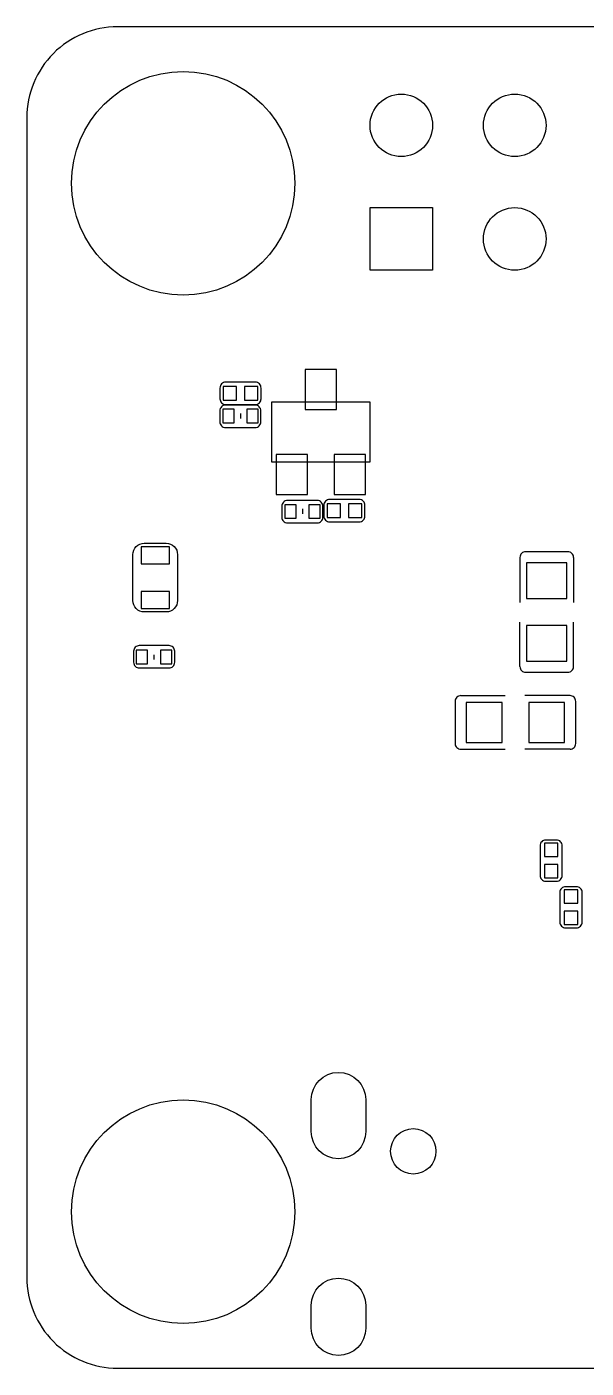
# Model space of a CAD drawing. Extents: x -44.4 to 20.6, y -3.9 to 26.1.
# Drawn here: x -44.38 to -31.86, y -3.94 to 26.06 of the extents above; entities that cross this region are included whole.
import ezdxf

# ---------------------------------------------------------------- set-up
doc = ezdxf.new("R2010")
doc.units = 0
for name, color, linetype in [('BG_OUTLINE', 254, 'CONTINUOUS'), ('PG_SILKSCREEN_BOTTOM', 1, 'CONTINUOUS'), ('PIN_BOTTOM', 1, 'CONTINUOUS')]:
    doc.layers.add(name, color=color, linetype=linetype)

msp = doc.modelspace()

# ---------------------------------------------------------------- linework, layer by layer
at = {"layer": 'BG_OUTLINE'}
msp.add_lwpolyline([(-42.343832, -3.940302), (18.592292, -3.940302, 0.414214), (20.624292, -1.908302), (20.624292, 24.027638, 0.414214), (18.592292, 26.059638), (-42.343832, 26.059638, 0.414214), (-44.375832, 24.027638), (-44.375832, -1.908302, 0.414214), (-42.343832, -3.940302)], format="xyb", dxfattribs=at)
at = {"layer": 'PG_SILKSCREEN_BOTTOM'}
for points in [[(-39.262304, 18.110708), (-39.922704, 18.110708, 0.42804), (-40.052244, 17.981168)], [(-39.132764, 17.742408), (-39.132764, 17.981168, 0.42804), (-39.262304, 18.110708)], [(-40.052244, 17.742408, 0.42804), (-39.922704, 17.612868)], [(-39.922704, 17.612868), (-39.262304, 17.612868, 0.42804), (-39.132764, 17.742408)], [(-39.264082, 17.59839), (-39.93007, 17.59839, 0.414214), (-40.05707, 17.47139)], [(-39.137082, 17.225518), (-39.137082, 17.47139, 0.414214), (-39.264082, 17.59839)], [(-40.05707, 17.225518, 0.414214), (-39.93007, 17.098518)], [(-39.93007, 17.098518), (-39.264082, 17.098518, 0.414214), (-39.137082, 17.225518)], [(-37.875972, 15.464536), (-38.54196, 15.464536, 0.414214), (-38.66896, 15.337536)], [(-37.748972, 15.091664), (-37.748972, 15.337536, 0.414214), (-37.875972, 15.464536)], [(-36.937696, 15.487396), (-37.598096, 15.487396, 0.42804), (-37.727636, 15.357856)], [(-37.727636, 15.357856), (-37.727636, 15.119096, 0.42804), (-37.598096, 14.989556)], [(-36.808156, 15.357856, 0.42804), (-36.937696, 15.487396)], [(-38.66896, 15.091664, 0.414214), (-38.54196, 14.964664)], [(-38.54196, 14.964664), (-37.875972, 14.964664, 0.414214), (-37.748972, 15.091664)], [(-37.598096, 14.989556), (-36.937696, 14.989556, 0.42804), (-36.808156, 15.119096)], [(-41.002204, 14.256258), (-41.002204, 13.226288, -0.414331), (-41.256204, 12.972288), (-41.747948, 12.972288, -0.414331), (-42.001948, 13.226288), (-42.001948, 14.256258, -0.414233), (-41.747948, 14.510258), (-41.256204, 14.510258, -0.414233), (-41.002204, 14.256258)], [(-33.212024, 14.320774, 0.414214), (-33.339024, 14.193774)], [(-32.140144, 14.193774, 0.414214), (-32.267144, 14.320774)], [(-41.191688, 12.220194), (-41.857676, 12.220194, 0.414214), (-41.984676, 12.093194)], [(-41.984676, 12.093194), (-41.984676, 11.847322, 0.414214), (-41.857676, 11.720322)], [(-41.064688, 12.093194, 0.414214), (-41.191688, 12.220194)], [(-41.857676, 11.720322), (-41.191688, 11.720322, 0.414214), (-41.064688, 11.847322)], [(-33.339024, 11.750294, 0.414214), (-33.212024, 11.623294)], [(-32.267144, 11.623294, 0.414214), (-32.140144, 11.750294)], [(-34.66211, 11.100816, 0.414214), (-34.78911, 10.973816)], [(-32.09163, 10.973816, 0.414214), (-32.21863, 11.100816)], [(-34.78911, 10.028936, 0.414214), (-34.66211, 9.901936)], [(-32.21863, 9.901936, 0.414214), (-32.09163, 10.028936)], [(-32.760412, 7.871206, 0.42804), (-32.889952, 7.741666)], [(-32.392112, 7.081266), (-32.392112, 7.741666, 0.42804), (-32.521652, 7.871206)], [(-32.889952, 7.741666), (-32.889952, 7.081266, 0.42804), (-32.760412, 6.951726)], [(-32.760412, 6.951726), (-32.521652, 6.951726, 0.42804), (-32.392112, 7.081266)], [(-32.31642, 6.828536, 0.42804), (-32.44596, 6.698996)], [(-32.44596, 6.698996), (-32.44596, 6.038596, 0.42804), (-32.31642, 5.909056)], [(-31.94812, 6.038596), (-31.94812, 6.698996, 0.42804), (-32.07766, 6.828536)], [(-32.31642, 5.909056), (-32.07766, 5.909056, 0.42804), (-31.94812, 6.038596)]]:
    msp.add_lwpolyline(points, format="xyb", dxfattribs=at)
for points in [[(-40.052244, 17.981168), (-40.052244, 17.742408)], [(-40.05707, 17.47139), (-40.05707, 17.225518)], [(-39.595044, 17.412208), (-39.595044, 17.302988)], [(-38.895528, 17.672558), (-36.69538, 17.672558)], [(-38.895528, 16.322802), (-38.895528, 17.672558)], [(-36.69538, 17.672558), (-36.69538, 16.322802)], [(-36.69538, 16.322802), (-38.895528, 16.322802)], [(-38.66896, 15.337536), (-38.66896, 15.091664)], [(-36.808156, 15.119096), (-36.808156, 15.357856)], [(-38.206934, 15.278354), (-38.206934, 15.169134)], [(-33.339024, 14.193774), (-33.339024, 13.184378)], [(-32.267144, 14.320774), (-33.212024, 14.320774)], [(-32.140144, 14.193774), (-32.140144, 13.184378)], [(-33.339024, 11.750294), (-33.339024, 12.742926)], [(-32.140144, 11.750294), (-32.140144, 12.742926)], [(-41.526714, 11.906504), (-41.526714, 12.015724)], [(-41.064688, 11.847322), (-41.064688, 12.093194)], [(-33.212024, 11.623294), (-32.267144, 11.623294)], [(-34.66211, 11.100816), (-33.669478, 11.100816)], [(-32.21863, 11.100816), (-33.228026, 11.100816)], [(-34.78911, 10.973816), (-34.78911, 10.028936)], [(-32.09163, 10.028936), (-32.09163, 10.973816)], [(-34.66211, 9.901936), (-33.669478, 9.901936)], [(-32.21863, 9.901936), (-33.228026, 9.901936)], [(-32.521652, 7.871206), (-32.760412, 7.871206)], [(-32.07766, 6.828536), (-32.31642, 6.828536)]]:
    msp.add_lwpolyline(points, dxfattribs=at)
at = {"layer": 'PIN_BOTTOM'}
for points in [[(-36.694872, 20.616418), (-36.694872, 22.016466), (-35.294824, 22.016466), (-35.294824, 20.616418)], [(-37.445442, 17.497552), (-37.445442, 18.397474), (-38.145466, 18.397474), (-38.145466, 17.497552)], [(-39.981124, 18.011648), (-39.981124, 17.711928), (-39.681404, 17.711928), (-39.681404, 18.011648)], [(-39.503604, 18.011648), (-39.503604, 17.711928), (-39.203884, 17.711928), (-39.203884, 18.011648)], [(-39.989506, 17.506188), (-39.989506, 17.201388), (-39.735506, 17.201388), (-39.735506, 17.506188)], [(-39.449502, 17.506188), (-39.449502, 17.201388), (-39.195502, 17.201388), (-39.195502, 17.506188)], [(-38.095428, 15.597632), (-38.095428, 16.497554), (-38.795452, 16.497554), (-38.795452, 15.597632)], [(-36.795456, 15.597632), (-36.795456, 16.497554), (-37.49548, 16.497554), (-37.49548, 15.597632)], [(-38.601396, 15.372334), (-38.601396, 15.067534), (-38.347396, 15.067534), (-38.347396, 15.372334)], [(-38.061392, 15.372334), (-38.061392, 15.067534), (-37.807392, 15.067534), (-37.807392, 15.372334)], [(-37.356796, 15.088616), (-37.356796, 15.388336), (-37.656516, 15.388336), (-37.656516, 15.088616)], [(-36.879276, 15.088616), (-36.879276, 15.388336), (-37.178996, 15.388336), (-37.178996, 15.088616)], [(-41.184576, 14.4272), (-41.819576, 14.4272), (-41.819576, 14.0462), (-41.184576, 14.0462)], [(-32.289623, 14.072108), (-33.189545, 14.072108), (-33.189545, 13.272008), (-32.289623, 13.272008)], [(-41.184576, 13.430504), (-41.819576, 13.430504), (-41.819576, 13.049504), (-41.184576, 13.049504)], [(-32.289623, 12.67206), (-33.189545, 12.67206), (-33.189545, 11.87196), (-32.289623, 11.87196)], [(-41.672256, 11.812524), (-41.672256, 12.117324), (-41.926256, 12.117324), (-41.926256, 11.812524)], [(-41.132252, 11.812524), (-41.132252, 12.117324), (-41.386252, 12.117324), (-41.386252, 11.812524)], [(-33.740344, 10.051288), (-33.740344, 10.95121), (-34.540444, 10.95121), (-34.540444, 10.051288)], [(-32.340296, 10.051288), (-32.340296, 10.95121), (-33.140396, 10.95121), (-33.140396, 10.051288)], [(-32.491172, 7.800086), (-32.790892, 7.800086), (-32.790892, 7.500366), (-32.491172, 7.500366)], [(-32.491172, 7.322566), (-32.790892, 7.322566), (-32.790892, 7.022846), (-32.491172, 7.022846)], [(-32.04718, 6.757416), (-32.3469, 6.757416), (-32.3469, 6.457696), (-32.04718, 6.457696)], [(-32.04718, 6.279896), (-32.3469, 6.279896), (-32.3469, 5.980176), (-32.04718, 5.980176)]]:
    msp.add_lwpolyline(points, close=True, dxfattribs=at)
for points in [[(-36.791138, 2.06502), (-36.791138, 1.35382, -1), (-38.010338, 1.35382), (-38.010338, 2.06502, -1)], [(-36.791138, -2.536444), (-36.791138, -3.044444, -1), (-38.010338, -3.044444), (-38.010338, -2.536444, -1)]]:
    msp.add_lwpolyline(points, format="xyb", close=True, dxfattribs=at)
for centre, radius in [((-40.875966, 22.559772), 2.499995), ((-35.994848, 23.856442), 0.700024), ((-33.454848, 23.856442), 0.700024), ((-33.454848, 21.316442), 0.700024), ((-40.875966, -0.440182), 2.499995), ((-35.725862, 0.909574), 0.508)]:
    msp.add_circle(centre, radius, dxfattribs=at)

doc.saveas('drawing.dxf')
